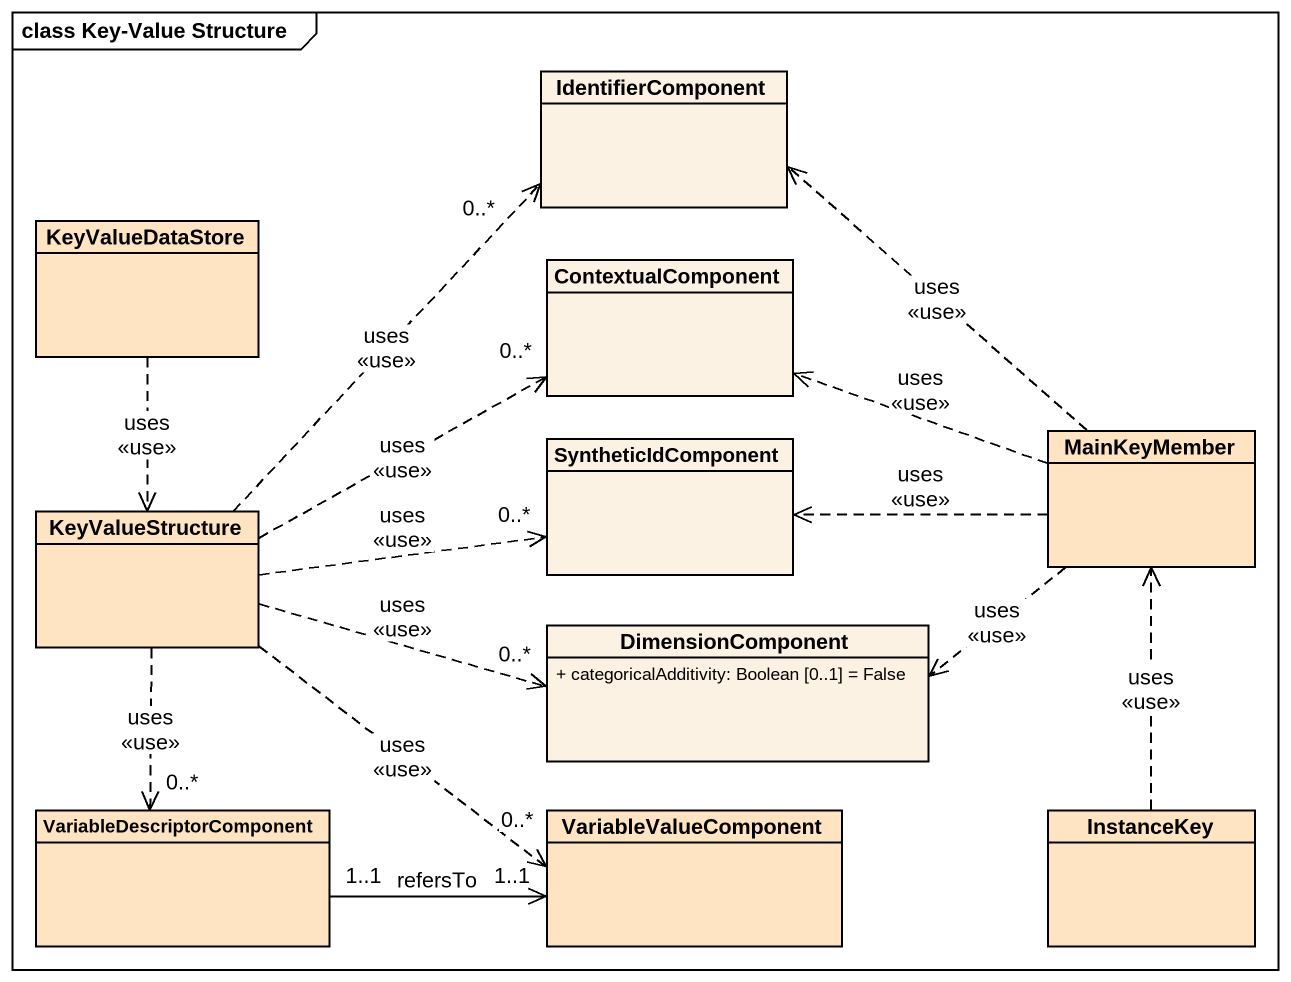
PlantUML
@startuml
mainframe class Key-Value Structure
hide circle
hide empty members
skinparam classAttributeIconSize 0
class IdentifierComponent
class KeyValueDataStore #FFE4C4
class ContextualComponent
class SyntheticIdComponent
class MainKeyMember #FFE4C4
class KeyValueStructure #FFE4C4
class DimensionComponent {
  + categoricalAdditivity: Boolean [0..1] = False
}
class VariableDescriptorComponent #FFE4C4
class VariableValueComponent #FFE4C4
class InstanceKey #FFE4C4
KeyValueDataStore ..> KeyValueStructure : uses\n<<use>>
MainKeyMember .up.> IdentifierComponent : uses\n<<use>>
MainKeyMember .left.> ContextualComponent : uses\n<<use>>
MainKeyMember .left.> SyntheticIdComponent : uses\n<<use>>
MainKeyMember .left.> DimensionComponent : uses\n<<use>>
KeyValueStructure .up.> "0..*" IdentifierComponent : uses\n<<use>>
KeyValueStructure .right.> "0..*" ContextualComponent : uses\n<<use>>
KeyValueStructure .right.> "0..*" SyntheticIdComponent : uses\n<<use>>
KeyValueStructure .right.> "0..*" DimensionComponent : uses\n<<use>>
KeyValueStructure ..> "0..*" VariableDescriptorComponent : uses\n<<use>>
KeyValueStructure .right.> "0..*" VariableValueComponent : uses\n<<use>>
VariableDescriptorComponent "1..1" -right-> "1..1" VariableValueComponent : refersTo
InstanceKey .up.> MainKeyMember : uses\n<<use>>
@enduml
